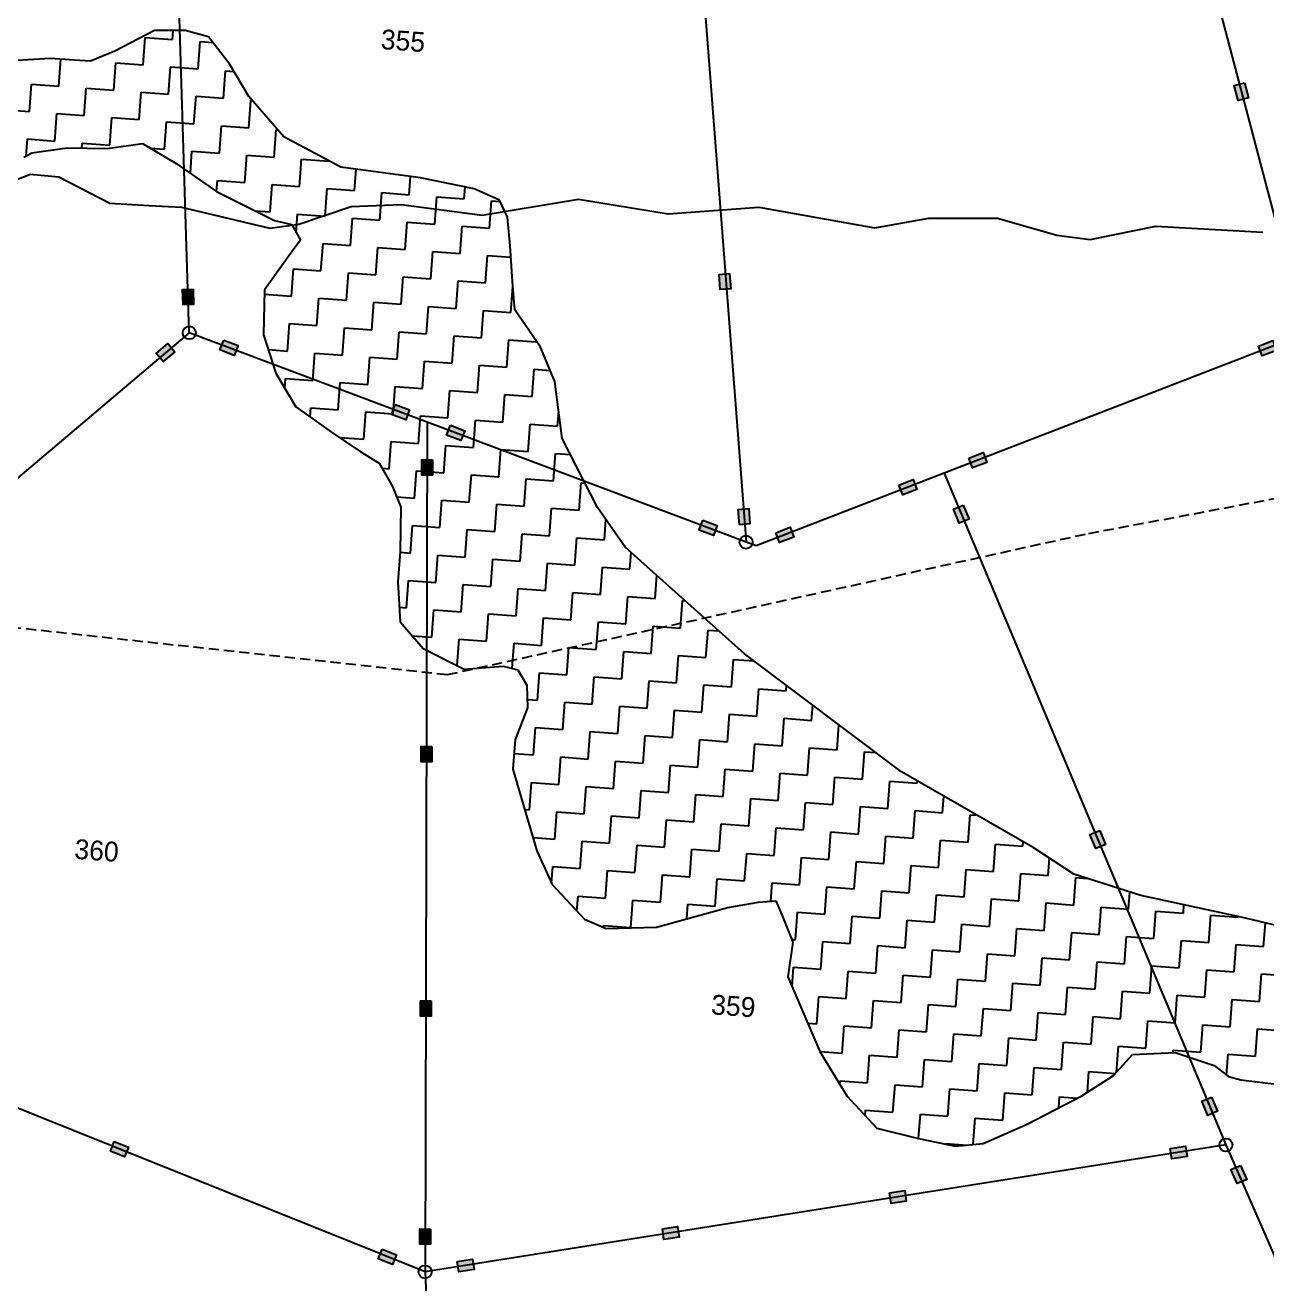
# Model space of a CAD drawing. Header units: metres. Extents: x 318079 to 324759, y 1863980 to 1868406.
# Drawn here: x 323424 to 324032, y 1867122 to 1867739 of the extents above; entities that cross this region are included whole.
import ezdxf

# ---------------------------------------------------------------- set-up
doc = ezdxf.new("R2010")
doc.units = ezdxf.units.M
doc.linetypes.add('DASHED', pattern=[0.75, 0.5, -0.25])
for name, color, linetype in [('LINE_FOOTPATH', 1, 'DASHED'), ('LINE_WATER', 4, 'Continuous'), ('POLY_HATCH', 12, 'Continuous'), ('POLY_PARCEL', 6, 'Continuous'), ('TEXT_PARCEL', 7, 'Continuous')]:
    doc.layers.add(name, color=color, linetype=linetype)
doc.styles.add('TEXT_MAP', font='')
doc.styles.get('TEXT_MAP').set_extended_font_data('Kruti Dev 050')

msp = doc.modelspace()

# ---------------------------------------------------------------- hatches: boundary and pattern name
for points in [[(324018.17, 1867701.7), (324023.19, 1867703), (324021.31, 1867710.26), (324016.29, 1867708.95)], [(323764.49, 1867608.98), (323769.66, 1867609.4), (323769.05, 1867616.87), (323763.88, 1867616.45)], [(323501.32, 1867601.59), (323506.5, 1867601.75), (323506.27, 1867609.25), (323501.09, 1867609.09)], [(323526.39, 1867576.74), (323528.22, 1867581.6), (323521.2, 1867584.24), (323519.38, 1867579.38)], [(324036.96, 1867579.15), (324035.08, 1867583.99), (324028.09, 1867581.29), (324029.96, 1867576.45)], [(323488.16, 1867577.69), (323491.48, 1867573.71), (323497.24, 1867578.51), (323493.92, 1867582.49)], [(323610.43, 1867545.13), (323612.26, 1867549.98), (323605.24, 1867552.62), (323603.41, 1867547.77)], [(323637.45, 1867534.97), (323639.27, 1867539.82), (323632.26, 1867542.46), (323630.43, 1867537.61)], [(323895.08, 1867524.27), (323893.21, 1867529.11), (323886.22, 1867526.41), (323888.09, 1867521.57)], [(323618.3, 1867518.1), (323623.49, 1867518.08), (323623.51, 1867525.58), (323618.32, 1867525.59)], [(323860.82, 1867511.02), (323858.95, 1867515.86), (323851.95, 1867513.15), (323853.82, 1867508.31)], [(323881.56, 1867494.43), (323886.34, 1867496.44), (323883.44, 1867503.35), (323878.66, 1867501.34)], [(323778.38, 1867501.65), (323773.21, 1867501.23), (323773.82, 1867493.76), (323778.99, 1867494.17)], [(323761.17, 1867488.43), (323762.99, 1867493.28), (323755.97, 1867495.92), (323754.15, 1867491.07)], [(323800.55, 1867487.71), (323798.68, 1867492.54), (323791.69, 1867489.84), (323793.56, 1867485)], [(323617.92, 1867377.61), (323623.11, 1867377.6), (323623.13, 1867385.09), (323617.94, 1867385.11)], [(323948.44, 1867334.99), (323953.23, 1867337), (323950.33, 1867343.92), (323945.54, 1867341.91)], [(323617.59, 1867252.96), (323622.78, 1867252.94), (323622.8, 1867260.44), (323617.61, 1867260.46)], [(324003.28, 1867204.27), (324008.07, 1867206.27), (324005.17, 1867213.19), (324000.38, 1867211.18)], [(323472.64, 1867183.88), (323474.58, 1867188.69), (323467.62, 1867191.49), (323465.68, 1867186.67)], [(323993.15, 1867184.1), (323992.33, 1867189.23), (323984.93, 1867188.05), (323985.74, 1867182.93)], [(324017.6, 1867170.84), (324022.35, 1867172.91), (324019.36, 1867179.78), (324014.6, 1867177.71)], [(323855.61, 1867162.3), (323854.8, 1867167.42), (323847.4, 1867166.25), (323848.21, 1867161.12)], [(323617.29, 1867141.1), (323622.48, 1867141.08), (323622.5, 1867148.58), (323617.31, 1867148.59)], [(323744.3, 1867144.65), (323743.49, 1867149.77), (323736.09, 1867148.6), (323736.9, 1867143.48)], [(323603.91, 1867131.15), (323605.84, 1867135.97), (323598.88, 1867138.76), (323596.95, 1867133.95)], [(323643.88, 1867128.73), (323643.06, 1867133.85), (323635.66, 1867132.68), (323636.47, 1867127.56)]]:
    msp.add_hatch(color=256).paths.add_polyline_path(points)

# ---------------------------------------------------------------- linework, layer by layer
for points in [[(324021.31, 1867710.26), (324023.19, 1867703), (324018.17, 1867701.7), (324016.29, 1867708.95)], [(323769.05, 1867616.87), (323769.66, 1867609.4), (323764.49, 1867608.98), (323763.88, 1867616.45)], [(323506.27, 1867609.25), (323506.5, 1867601.75), (323501.32, 1867601.59), (323501.09, 1867609.09)], [(323521.2, 1867584.24), (323528.22, 1867581.6), (323526.39, 1867576.74), (323519.38, 1867579.38)], [(324028.09, 1867581.29), (324035.08, 1867583.99), (324036.96, 1867579.15), (324029.96, 1867576.45)], [(323497.24, 1867578.51), (323491.48, 1867573.71), (323488.16, 1867577.69), (323493.92, 1867582.49)], [(323605.24, 1867552.62), (323612.26, 1867549.98), (323610.43, 1867545.13), (323603.41, 1867547.77)], [(323632.26, 1867542.46), (323639.27, 1867539.82), (323637.45, 1867534.97), (323630.43, 1867537.61)], [(323886.22, 1867526.41), (323893.21, 1867529.11), (323895.08, 1867524.27), (323888.09, 1867521.57)], [(323623.51, 1867525.58), (323623.49, 1867518.08), (323618.3, 1867518.1), (323618.32, 1867525.59)], [(323851.95, 1867513.15), (323858.95, 1867515.86), (323860.82, 1867511.02), (323853.82, 1867508.31)], [(323883.44, 1867503.35), (323886.34, 1867496.44), (323881.56, 1867494.43), (323878.66, 1867501.34)], [(323773.82, 1867493.76), (323773.21, 1867501.23), (323778.38, 1867501.65), (323778.99, 1867494.17)], [(323755.97, 1867495.92), (323762.99, 1867493.28), (323761.17, 1867488.43), (323754.15, 1867491.07)], [(323791.69, 1867489.84), (323798.68, 1867492.54), (323800.55, 1867487.71), (323793.56, 1867485)], [(323623.13, 1867385.09), (323623.11, 1867377.6), (323617.92, 1867377.61), (323617.94, 1867385.11)], [(323950.33, 1867343.92), (323953.23, 1867337), (323948.44, 1867334.99), (323945.54, 1867341.91)], [(323622.8, 1867260.44), (323622.78, 1867252.94), (323617.59, 1867252.96), (323617.61, 1867260.46)], [(324005.17, 1867213.19), (324008.07, 1867206.27), (324003.28, 1867204.27), (324000.38, 1867211.18)], [(323467.62, 1867191.49), (323474.58, 1867188.69), (323472.64, 1867183.88), (323465.68, 1867186.67)], [(323984.93, 1867188.05), (323992.33, 1867189.23), (323993.15, 1867184.1), (323985.74, 1867182.93)], [(324019.36, 1867179.78), (324022.35, 1867172.91), (324017.6, 1867170.84), (324014.6, 1867177.71)], [(323847.4, 1867166.25), (323854.8, 1867167.42), (323855.61, 1867162.3), (323848.21, 1867161.12)], [(323622.5, 1867148.58), (323622.48, 1867141.08), (323617.29, 1867141.1), (323617.31, 1867148.59)], [(323736.09, 1867148.6), (323743.49, 1867149.77), (323744.3, 1867144.65), (323736.9, 1867143.48)], [(323598.88, 1867138.76), (323605.84, 1867135.97), (323603.91, 1867131.15), (323596.95, 1867133.95)], [(323635.66, 1867132.68), (323643.06, 1867133.85), (323643.88, 1867128.73), (323636.47, 1867127.56)]]:
    msp.add_lwpolyline(points, close=True)
for centre in [(323504.34, 1867587.81), (323777.11, 1867485.2), (324012.19, 1867189.75), (323619.85, 1867127.55)]:
    msp.add_circle(centre, 3.21)
at = {"layer": 'LINE_FOOTPATH', "ltscale": 10}
for p, q in [((324369.88, 1867569.17), (323943.19, 1867488.98)), ((323943.19, 1867488.98), (323630.67, 1867420.15)), ((323630.67, 1867420.15), (323256.02, 1867461.03))]:
    msp.add_line(p, q, dxfattribs=at)
at = {"layer": 'LINE_WATER'}
for p, q in [((323410.06, 1867659.06), (323426.38, 1867665.49)), ((323426.38, 1867665.49), (323440.42, 1867664.17)), ((323440.42, 1867664.17), (323465.5, 1867651.31)), ((323465.5, 1867651.31), (323484.65, 1867650.18)), ((323583.62, 1867649.66), (323608.22, 1867650.7)), ((323608.22, 1867650.7), (323647.8, 1867645.49)), ((323647.8, 1867645.49), (323694.97, 1867653.34)), ((323694.97, 1867653.34), (323738.93, 1867646.11)), ((323484.65, 1867650.18), (323500.47, 1867649.33)), ((323500.47, 1867649.33), (323543.8, 1867639.04)), ((323558.09, 1867641.09), (323583.62, 1867649.66)), ((323738.93, 1867646.11), (323783.3, 1867649.33)), ((323783.3, 1867649.33), (323840.26, 1867639.2)), ((323543.8, 1867639.04), (323558.09, 1867641.09)), ((323840.26, 1867639.2), (323866.64, 1867644.03)), ((323866.64, 1867644.03), (323900.32, 1867643.99)), ((323900.32, 1867643.99), (323929.39, 1867635.73)), ((323945.72, 1867633.54), (323977.8, 1867640.07)), ((323977.8, 1867640.07), (324030.19, 1867637.05)), ((323929.39, 1867635.73), (323945.72, 1867633.54))]:
    msp.add_line(p, q, dxfattribs=at)
at = {"layer": 'POLY_HATCH'}
for p, q in [((323487.24, 1867735.93), (323467.93, 1867725.77)), ((323502.32, 1867735.98), (323487.24, 1867735.93)), ((323513.69, 1867732.82), (323502.32, 1867735.98)), ((323524.29, 1867719.3), (323513.69, 1867732.82)), ((323467.93, 1867725.77), (323455.97, 1867720.87)), ((323436.36, 1867722.31), (323420.04, 1867721.2)), ((323447.9, 1867721.46), (323436.36, 1867722.31)), ((323455.97, 1867720.87), (323447.9, 1867721.46)), ((323533.57, 1867703.57), (323524.29, 1867719.3)), ((323550.67, 1867683.78), (323533.57, 1867703.57)), ((323578.58, 1867668.99), (323550.67, 1867683.78)), ((323617.63, 1867663.79), (323578.58, 1867668.99)), ((323643.91, 1867658.38), (323617.63, 1867663.79)), ((323656.26, 1867652.84), (323643.91, 1867658.38)), ((323660.28, 1867644.44), (323656.26, 1867652.84)), ((323661.57, 1867630.45), (323660.28, 1867644.44)), ((323662.61, 1867613.01), (323661.57, 1867630.45)), ((323663.89, 1867599.02), (323662.61, 1867613.01)), ((323676.46, 1867580.72), (323663.89, 1867599.02)), ((323683.35, 1867564), (323676.46, 1867580.72)), ((323687.08, 1867535.94), (323683.35, 1867564)), ((323704.32, 1867502.25), (323687.08, 1867535.94)), ((323717.95, 1867482.72), (323704.32, 1867502.25)), ((323776.31, 1867430.48), (323717.95, 1867482.72)), ((323853.25, 1867372.71), (323776.31, 1867430.48)), ((323917.78, 1867335.53), (323853.25, 1867372.71)), ((323937.7, 1867322.48), (323917.78, 1867335.53)), ((323970.56, 1867311.95), (323937.7, 1867322.48)), ((324019.66, 1867301.39), (323970.56, 1867311.95)), ((324048.16, 1867294.65), (324019.66, 1867301.39))]:
    msp.add_line(p, q, dxfattribs=at)
at = {"layer": 'POLY_HATCH', "linetype": 'Continuous', "ltscale": 10}
for p, q in [((323481.78, 1867719.12), (323482.77, 1867732.55)), ((323482.77, 1867732.55), (323496.2, 1867731.56)), ((323496.2, 1867731.56), (323496.52, 1867735.96)), ((323508.64, 1867717.14), (323509.63, 1867730.57)), ((323509.63, 1867730.57), (323515.81, 1867730.12)), ((323440.49, 1867708.66), (323441.47, 1867721.94)), ((323467.36, 1867706.68), (323468.35, 1867720.11)), ((323468.35, 1867720.11), (323481.78, 1867719.12)), ((323494.22, 1867704.7), (323495.21, 1867718.13)), ((323495.21, 1867718.13), (323508.64, 1867717.14)), ((323521.08, 1867702.72), (323522.07, 1867716.15)), ((323522.07, 1867716.15), (323526.34, 1867715.84)), ((323426.07, 1867696.22), (323427.06, 1867709.65)), ((323427.06, 1867709.65), (323440.49, 1867708.66)), ((323452.93, 1867694.24), (323453.92, 1867707.67)), ((323453.92, 1867707.67), (323467.36, 1867706.68)), ((323479.8, 1867692.26), (323480.79, 1867705.69)), ((323480.79, 1867705.69), (323494.22, 1867704.7)), ((323506.66, 1867690.28), (323507.65, 1867703.71)), ((323507.65, 1867703.71), (323521.08, 1867702.72)), ((323533.53, 1867688.3), (323534.52, 1867701.73)), ((323534.52, 1867701.73), (323535.21, 1867701.68)), ((323412.64, 1867697.21), (323426.07, 1867696.22)), ((323438.51, 1867681.8), (323439.5, 1867695.23)), ((323439.5, 1867695.23), (323452.93, 1867694.24)), ((323465.37, 1867679.82), (323466.36, 1867693.25)), ((323466.36, 1867693.25), (323479.8, 1867692.26)), ((323492.24, 1867677.84), (323493.23, 1867691.27)), ((323493.23, 1867691.27), (323506.66, 1867690.28)), ((323519.1, 1867675.85), (323520.09, 1867689.29)), ((323520.09, 1867689.29), (323533.53, 1867688.3)), ((323424.46, 1867674.46), (323425.08, 1867682.79)), ((323425.08, 1867682.79), (323438.51, 1867681.8)), ((323545.97, 1867673.87), (323546.96, 1867687.31)), ((323546.96, 1867687.31), (323547.67, 1867687.25)), ((323451.76, 1867678.31), (323451.94, 1867680.81)), ((323451.94, 1867680.81), (323465.37, 1867679.82)), ((323485.18, 1867678.36), (323492.24, 1867677.84)), ((323504.87, 1867665.98), (323505.67, 1867676.85)), ((323505.67, 1867676.85), (323519.1, 1867675.85)), ((323531.54, 1867661.43), (323532.53, 1867674.86)), ((323532.53, 1867674.86), (323545.97, 1867673.87)), ((323558.41, 1867659.45), (323559.4, 1867672.88)), ((323559.4, 1867672.88), (323572.83, 1867671.89)), ((323572.83, 1867671.89), (323572.84, 1867672.03)), ((323585.27, 1867657.47), (323586.05, 1867667.99)), ((323612.14, 1867655.49), (323612.8, 1867664.44)), ((323517.72, 1867657.1), (323518.11, 1867662.42)), ((323518.11, 1867662.42), (323531.54, 1867661.43)), ((323543.99, 1867647.01), (323544.98, 1867660.44)), ((323544.98, 1867660.44), (323558.41, 1867659.45)), ((323570.85, 1867645.03), (323571.84, 1867658.46)), ((323571.84, 1867658.46), (323585.27, 1867657.47)), ((323639, 1867653.51), (323639.43, 1867659.3)), ((323597.71, 1867643.05), (323598.7, 1867656.48)), ((323598.7, 1867656.48), (323612.14, 1867655.49)), ((323624.58, 1867641.07), (323625.57, 1867654.5)), ((323625.57, 1867654.5), (323639, 1867653.51)), ((323651.44, 1867639.09), (323652.43, 1867652.52)), ((323652.43, 1867652.52), (323656.56, 1867652.21)), ((323536.61, 1867647.55), (323543.99, 1867647.01)), ((323556.75, 1867637.01), (323557.42, 1867646.02)), ((323557.42, 1867646.02), (323570.85, 1867645.03)), ((323583.29, 1867630.61), (323584.28, 1867644.04)), ((323584.28, 1867644.04), (323597.71, 1867643.05)), ((323610.16, 1867628.63), (323611.15, 1867642.06)), ((323611.15, 1867642.06), (323624.58, 1867641.07)), ((323637.02, 1867626.64), (323638.01, 1867640.08)), ((323638.01, 1867640.08), (323651.44, 1867639.09)), ((323568.87, 1867618.16), (323569.86, 1867631.6)), ((323569.86, 1867631.6), (323583.29, 1867630.61)), ((323595.73, 1867616.18), (323596.72, 1867629.62)), ((323596.72, 1867629.62), (323610.16, 1867628.63)), ((323622.6, 1867614.2), (323623.59, 1867627.63)), ((323623.59, 1867627.63), (323637.02, 1867626.64)), ((323649.46, 1867612.22), (323650.45, 1867625.65)), ((323650.45, 1867625.65), (323661.91, 1867624.81)), ((323554.45, 1867605.72), (323555.44, 1867619.16)), ((323555.44, 1867619.16), (323568.87, 1867618.16)), ((323581.31, 1867603.74), (323582.3, 1867617.17)), ((323582.3, 1867617.17), (323595.73, 1867616.18)), ((323608.17, 1867601.76), (323609.16, 1867615.19)), ((323609.16, 1867615.19), (323622.6, 1867614.2)), ((323635.04, 1867599.78), (323636.03, 1867613.21)), ((323636.03, 1867613.21), (323649.46, 1867612.22)), ((323661.9, 1867597.8), (323662.84, 1867610.48)), ((323541.11, 1867606.71), (323554.45, 1867605.72)), ((323566.89, 1867591.3), (323567.88, 1867604.73)), ((323567.88, 1867604.73), (323581.31, 1867603.74)), ((323593.75, 1867589.32), (323594.74, 1867602.75)), ((323594.74, 1867602.75), (323608.17, 1867601.76)), ((323620.62, 1867587.34), (323621.61, 1867600.77)), ((323621.61, 1867600.77), (323635.04, 1867599.78)), ((323647.48, 1867585.36), (323648.47, 1867598.79)), ((323648.47, 1867598.79), (323661.9, 1867597.8)), ((323552.47, 1867578.86), (323553.46, 1867592.29)), ((323553.46, 1867592.29), (323566.89, 1867591.3)), ((323579.33, 1867576.88), (323580.32, 1867590.31)), ((323580.32, 1867590.31), (323593.75, 1867589.32)), ((323606.19, 1867574.9), (323607.18, 1867588.33)), ((323607.18, 1867588.33), (323620.62, 1867587.34)), ((323633.06, 1867572.92), (323634.05, 1867586.35)), ((323634.05, 1867586.35), (323647.48, 1867585.36)), ((323659.92, 1867570.94), (323660.91, 1867584.37)), ((323660.91, 1867584.37), (323674.34, 1867583.38)), ((323674.34, 1867583.38), (323674.37, 1867583.77)), ((323543.08, 1867579.55), (323552.47, 1867578.86)), ((323564.91, 1867564.44), (323565.9, 1867577.87)), ((323565.9, 1867577.87), (323579.33, 1867576.88)), ((323591.77, 1867562.46), (323592.76, 1867575.89)), ((323592.76, 1867575.89), (323606.19, 1867574.9)), ((323618.64, 1867560.47), (323619.63, 1867573.91)), ((323619.63, 1867573.91), (323633.06, 1867572.92)), ((323645.5, 1867558.49), (323646.49, 1867571.93)), ((323646.49, 1867571.93), (323659.92, 1867570.94)), ((323551.12, 1867560.62), (323551.47, 1867565.43)), ((323551.47, 1867565.43), (323564.91, 1867564.44)), ((323672.36, 1867556.51), (323673.35, 1867569.94)), ((323673.35, 1867569.94), (323681.14, 1867569.37)), ((323577.35, 1867550.01), (323578.34, 1867563.45)), ((323578.34, 1867563.45), (323591.77, 1867562.46)), ((323604.21, 1867548.03), (323605.2, 1867561.47)), ((323605.2, 1867561.47), (323618.64, 1867560.47)), ((323631.08, 1867546.05), (323632.07, 1867559.48)), ((323632.07, 1867559.48), (323645.5, 1867558.49)), ((323657.94, 1867544.07), (323658.93, 1867557.5)), ((323658.93, 1867557.5), (323672.36, 1867556.51)), ((323563.58, 1867546.49), (323563.92, 1867551)), ((323563.92, 1867551), (323577.35, 1867550.01)), ((323589.79, 1867535.59), (323590.78, 1867549.02)), ((323590.78, 1867549.02), (323604.21, 1867548.03)), ((323616.65, 1867533.61), (323617.64, 1867547.04)), ((323617.64, 1867547.04), (323631.08, 1867546.05)), ((323684.8, 1867542.09), (323685.33, 1867549.15)), ((323643.52, 1867531.63), (323644.51, 1867545.06)), ((323644.51, 1867545.06), (323657.94, 1867544.07)), ((323670.38, 1867529.65), (323671.37, 1867543.08)), ((323671.37, 1867543.08), (323684.8, 1867542.09)), ((323577.93, 1867536.47), (323589.79, 1867535.59)), ((323602.23, 1867521.17), (323603.22, 1867534.6)), ((323603.22, 1867534.6), (323616.65, 1867533.61)), ((323629.1, 1867519.19), (323630.09, 1867532.62)), ((323630.09, 1867532.62), (323643.52, 1867531.63)), ((323655.96, 1867517.21), (323656.95, 1867530.64)), ((323656.95, 1867530.64), (323670.38, 1867529.65)), ((323682.82, 1867515.23), (323683.81, 1867528.66)), ((323683.81, 1867528.66), (323691.08, 1867528.12)), ((323598.84, 1867521.42), (323602.23, 1867521.17)), ((323614.67, 1867506.75), (323615.66, 1867520.18)), ((323615.66, 1867520.18), (323629.1, 1867519.19)), ((323641.54, 1867504.77), (323642.53, 1867518.2)), ((323642.53, 1867518.2), (323655.96, 1867517.21)), ((323668.4, 1867502.78), (323669.39, 1867516.22)), ((323669.39, 1867516.22), (323682.82, 1867515.23)), ((323695.27, 1867500.8), (323696.26, 1867514.24)), ((323696.26, 1867514.24), (323698.26, 1867514.09)), ((323606, 1867507.39), (323614.67, 1867506.75)), ((323627.11, 1867492.32), (323628.11, 1867505.76)), ((323628.11, 1867505.76), (323641.54, 1867504.77)), ((323653.98, 1867490.34), (323654.97, 1867503.78)), ((323654.97, 1867503.78), (323668.4, 1867502.78)), ((323680.84, 1867488.36), (323681.83, 1867501.79)), ((323681.83, 1867501.79), (323695.27, 1867500.8)), ((323612.69, 1867479.88), (323613.68, 1867493.31)), ((323613.68, 1867493.31), (323627.11, 1867492.32)), ((323639.56, 1867477.9), (323640.55, 1867491.33)), ((323640.55, 1867491.33), (323653.98, 1867490.34)), ((323707.71, 1867486.38), (323708.44, 1867496.34)), ((323666.42, 1867475.92), (323667.41, 1867489.35)), ((323667.41, 1867489.35), (323680.84, 1867488.36)), ((323693.28, 1867473.94), (323694.27, 1867487.37)), ((323694.27, 1867487.37), (323707.71, 1867486.38)), ((323607.65, 1867480.25), (323612.69, 1867479.88)), ((323625.13, 1867465.46), (323626.12, 1867478.89)), ((323626.12, 1867478.89), (323639.56, 1867477.9)), ((323720.15, 1867471.96), (323720.76, 1867480.21)), ((323652, 1867463.48), (323652.99, 1867476.91)), ((323652.99, 1867476.91), (323666.42, 1867475.92)), ((323678.86, 1867461.5), (323679.85, 1867474.93)), ((323679.85, 1867474.93), (323693.28, 1867473.94)), ((323705.73, 1867459.52), (323706.72, 1867472.95)), ((323706.72, 1867472.95), (323720.15, 1867471.96)), ((323610.71, 1867453.02), (323611.7, 1867466.45)), ((323611.7, 1867466.45), (323625.13, 1867465.46)), ((323732.59, 1867457.54), (323733.43, 1867468.87)), ((323637.58, 1867451.04), (323638.57, 1867464.47)), ((323638.57, 1867464.47), (323652, 1867463.48)), ((323664.44, 1867449.06), (323665.43, 1867462.49)), ((323665.43, 1867462.49), (323678.86, 1867461.5)), ((323691.3, 1867447.08), (323692.29, 1867460.51)), ((323692.29, 1867460.51), (323705.73, 1867459.52)), ((323607.23, 1867453.28), (323610.71, 1867453.02)), ((323718.17, 1867445.09), (323719.16, 1867458.53)), ((323719.16, 1867458.53), (323732.59, 1867457.54)), ((323745.03, 1867443.11), (323746.02, 1867456.55)), ((323746.02, 1867456.55), (323747.3, 1867456.45)), ((323623.15, 1867438.6), (323624.14, 1867452.03)), ((323624.14, 1867452.03), (323637.58, 1867451.04)), ((323650.02, 1867436.61), (323651.01, 1867450.05)), ((323651.01, 1867450.05), (323664.44, 1867449.06)), ((323676.88, 1867434.63), (323677.87, 1867448.07)), ((323677.87, 1867448.07), (323691.3, 1867447.08)), ((323703.74, 1867432.65), (323704.74, 1867446.09)), ((323704.74, 1867446.09), (323718.17, 1867445.09)), ((323730.61, 1867430.67), (323731.6, 1867444.1)), ((323731.6, 1867444.1), (323745.03, 1867443.11)), ((323757.47, 1867428.69), (323758.46, 1867442.12)), ((323758.46, 1867442.12), (323763.74, 1867441.73)), ((323613.5, 1867439.31), (323623.15, 1867438.6)), ((323635.63, 1867424.71), (323636.58, 1867437.61)), ((323636.58, 1867437.61), (323650.02, 1867436.61)), ((323662.54, 1867423.36), (323663.45, 1867435.62)), ((323663.45, 1867435.62), (323676.88, 1867434.63)), ((323689.32, 1867420.21), (323690.31, 1867433.64)), ((323690.31, 1867433.64), (323703.74, 1867432.65)), ((323716.19, 1867418.23), (323717.18, 1867431.66)), ((323717.18, 1867431.66), (323730.61, 1867430.67)), ((323743.05, 1867416.25), (323744.04, 1867429.68)), ((323744.04, 1867429.68), (323757.47, 1867428.69)), ((323769.91, 1867414.27), (323770.91, 1867427.7)), ((323770.91, 1867427.7), (323781.01, 1867426.96)), ((323674.9, 1867407.77), (323675.89, 1867421.2)), ((323675.89, 1867421.2), (323689.32, 1867420.21)), ((323701.76, 1867405.79), (323702.75, 1867419.22)), ((323702.75, 1867419.22), (323716.19, 1867418.23)), ((323728.63, 1867403.81), (323729.62, 1867417.24)), ((323729.62, 1867417.24), (323743.05, 1867416.25)), ((323755.49, 1867401.83), (323756.48, 1867415.26)), ((323756.48, 1867415.26), (323769.91, 1867414.27)), ((323782.36, 1867399.85), (323783.35, 1867413.28)), ((323783.35, 1867413.28), (323796.78, 1867412.29)), ((323796.78, 1867412.29), (323796.98, 1867414.96)), ((323669.89, 1867408.14), (323674.9, 1867407.77)), ((323687.34, 1867393.35), (323688.33, 1867406.78)), ((323688.33, 1867406.78), (323701.76, 1867405.79)), ((323714.21, 1867391.37), (323715.2, 1867404.8)), ((323715.2, 1867404.8), (323728.63, 1867403.81)), ((323809.22, 1867397.87), (323809.77, 1867405.35)), ((323741.07, 1867389.39), (323742.06, 1867402.82)), ((323742.06, 1867402.82), (323755.49, 1867401.83)), ((323767.93, 1867387.4), (323768.92, 1867400.84)), ((323768.92, 1867400.84), (323782.36, 1867399.85)), ((323794.8, 1867385.42), (323795.79, 1867398.86)), ((323795.79, 1867398.86), (323809.22, 1867397.87)), ((323672.92, 1867380.91), (323673.91, 1867394.34)), ((323673.91, 1867394.34), (323687.34, 1867393.35)), ((323699.78, 1867378.92), (323700.77, 1867392.36)), ((323700.77, 1867392.36), (323714.21, 1867391.37)), ((323821.66, 1867383.44), (323822.57, 1867395.75)), ((323726.65, 1867376.94), (323727.64, 1867390.38)), ((323727.64, 1867390.38), (323741.07, 1867389.39)), ((323753.51, 1867374.96), (323754.5, 1867388.4)), ((323754.5, 1867388.4), (323767.93, 1867387.4)), ((323780.38, 1867372.98), (323781.37, 1867386.41)), ((323781.37, 1867386.41), (323794.8, 1867385.42)), ((323663.49, 1867381.6), (323672.92, 1867380.91)), ((323685.36, 1867366.48), (323686.35, 1867379.92)), ((323686.35, 1867379.92), (323699.78, 1867378.92)), ((323807.24, 1867371), (323808.23, 1867384.43)), ((323808.23, 1867384.43), (323821.66, 1867383.44)), ((323834.1, 1867369.02), (323835.09, 1867382.45)), ((323835.09, 1867382.45), (323840.83, 1867382.03)), ((323712.22, 1867364.5), (323713.22, 1867377.93)), ((323713.22, 1867377.93), (323726.65, 1867376.94)), ((323739.09, 1867362.52), (323740.08, 1867375.95)), ((323740.08, 1867375.95), (323753.51, 1867374.96)), ((323765.95, 1867360.54), (323766.94, 1867373.97)), ((323766.94, 1867373.97), (323780.38, 1867372.98)), ((323670.94, 1867354.04), (323671.93, 1867367.47)), ((323671.93, 1867367.47), (323685.36, 1867366.48)), ((323792.82, 1867358.56), (323793.81, 1867371.99)), ((323793.81, 1867371.99), (323807.24, 1867371)), ((323819.68, 1867356.58), (323820.67, 1867370.01)), ((323820.67, 1867370.01), (323834.1, 1867369.02)), ((323846.54, 1867354.6), (323847.54, 1867368.03)), ((323847.54, 1867368.03), (323860.97, 1867367.04)), ((323860.97, 1867367.04), (323861.05, 1867368.21)), ((323697.8, 1867352.06), (323698.79, 1867365.49)), ((323698.79, 1867365.49), (323712.22, 1867364.5)), ((323724.67, 1867350.08), (323725.66, 1867363.51)), ((323725.66, 1867363.51), (323739.09, 1867362.52)), ((323751.53, 1867348.1), (323752.52, 1867361.53)), ((323752.52, 1867361.53), (323765.95, 1867360.54)), ((323873.41, 1867352.62), (323874.01, 1867360.75)), ((323778.39, 1867346.12), (323779.38, 1867359.55)), ((323779.38, 1867359.55), (323792.82, 1867358.56)), ((323805.26, 1867344.14), (323806.25, 1867357.57)), ((323806.25, 1867357.57), (323819.68, 1867356.58)), ((323832.12, 1867342.16), (323833.11, 1867355.59)), ((323833.11, 1867355.59), (323846.54, 1867354.6)), ((323668.72, 1867354.21), (323670.94, 1867354.04)), ((323683.38, 1867339.62), (323684.37, 1867353.05)), ((323684.37, 1867353.05), (323697.8, 1867352.06)), ((323710.24, 1867337.64), (323711.23, 1867351.07)), ((323711.23, 1867351.07), (323724.67, 1867350.08)), ((323737.11, 1867335.66), (323738.1, 1867349.09)), ((323738.1, 1867349.09), (323751.53, 1867348.1)), ((323858.99, 1867340.18), (323859.98, 1867353.61)), ((323859.98, 1867353.61), (323873.41, 1867352.62)), ((323885.85, 1867338.19), (323886.84, 1867351.63)), ((323886.84, 1867351.63), (323890.28, 1867351.37)), ((323763.97, 1867333.68), (323764.96, 1867347.11)), ((323764.96, 1867347.11), (323778.39, 1867346.12)), ((323790.84, 1867331.7), (323791.83, 1867345.13)), ((323791.83, 1867345.13), (323805.26, 1867344.14)), ((323817.7, 1867329.71), (323818.69, 1867343.15)), ((323818.69, 1867343.15), (323832.12, 1867342.16)), ((323672.77, 1867340.4), (323683.38, 1867339.62)), ((323695.82, 1867325.2), (323696.81, 1867338.63)), ((323696.81, 1867338.63), (323710.24, 1867337.64)), ((323722.69, 1867323.22), (323723.68, 1867336.65)), ((323723.68, 1867336.65), (323737.11, 1867335.66)), ((323844.56, 1867327.73), (323845.55, 1867341.17)), ((323845.55, 1867341.17), (323858.99, 1867340.18)), ((323871.43, 1867325.75), (323872.42, 1867339.18)), ((323872.42, 1867339.18), (323885.85, 1867338.19)), ((323898.29, 1867323.77), (323899.28, 1867337.2)), ((323899.28, 1867337.2), (323912.71, 1867336.21)), ((323912.71, 1867336.21), (323912.87, 1867338.36)), ((323749.55, 1867321.23), (323750.54, 1867334.67)), ((323750.54, 1867334.67), (323763.97, 1867333.68)), ((323776.41, 1867319.25), (323777.4, 1867332.69)), ((323777.4, 1867332.69), (323790.84, 1867331.7)), ((323803.28, 1867317.27), (323804.27, 1867330.7)), ((323804.27, 1867330.7), (323817.7, 1867329.71)), ((323925.16, 1867321.79), (323925.78, 1867330.29)), ((323681.79, 1867318.04), (323682.39, 1867326.19)), ((323682.39, 1867326.19), (323695.82, 1867325.2)), ((323708.26, 1867310.77), (323709.25, 1867324.21)), ((323709.25, 1867324.21), (323722.69, 1867323.22)), ((323830.14, 1867315.29), (323831.13, 1867328.72)), ((323831.13, 1867328.72), (323844.56, 1867327.73)), ((323857.01, 1867313.31), (323858, 1867326.74)), ((323858, 1867326.74), (323871.43, 1867325.75)), ((323883.87, 1867311.33), (323884.86, 1867324.76)), ((323884.86, 1867324.76), (323898.29, 1867323.77)), ((323735.13, 1867308.79), (323736.12, 1867322.23)), ((323736.12, 1867322.23), (323749.55, 1867321.23)), ((323761.99, 1867306.81), (323762.98, 1867320.24)), ((323762.98, 1867320.24), (323776.41, 1867319.25)), ((323789.18, 1867309.2), (323789.85, 1867318.26)), ((323789.85, 1867318.26), (323803.28, 1867317.27)), ((323910.73, 1867309.35), (323911.72, 1867322.78)), ((323911.72, 1867322.78), (323925.16, 1867321.79)), ((323937.6, 1867307.37), (323938.59, 1867320.8)), ((323938.59, 1867320.8), (323944.25, 1867320.38)), ((323694.28, 1867304.32), (323694.83, 1867311.76)), ((323694.83, 1867311.76), (323708.26, 1867310.77)), ((323815.72, 1867302.85), (323816.71, 1867316.28)), ((323816.71, 1867316.28), (323830.14, 1867315.29)), ((323842.58, 1867300.87), (323843.57, 1867314.3)), ((323843.57, 1867314.3), (323857.01, 1867313.31)), ((323869.45, 1867298.89), (323870.44, 1867312.32)), ((323870.44, 1867312.32), (323883.87, 1867311.33)), ((323964.46, 1867305.39), (323965.08, 1867313.71)), ((323720.7, 1867296.35), (323721.69, 1867309.78)), ((323721.69, 1867309.78), (323735.13, 1867308.79)), ((323748.03, 1867300.65), (323748.56, 1867307.8)), ((323748.56, 1867307.8), (323761.99, 1867306.81)), ((323896.31, 1867296.91), (323897.3, 1867310.34)), ((323897.3, 1867310.34), (323910.73, 1867309.35)), ((323923.18, 1867294.93), (323924.17, 1867308.36)), ((323924.17, 1867308.36), (323937.6, 1867307.37)), ((323950.04, 1867292.95), (323951.03, 1867306.38)), ((323951.03, 1867306.38), (323964.46, 1867305.39)), ((323991.33, 1867303.41), (323991.62, 1867307.42)), ((323801.3, 1867290.41), (323802.29, 1867303.84)), ((323802.29, 1867303.84), (323815.72, 1867302.85)), ((323828.16, 1867288.43), (323829.15, 1867301.86)), ((323829.15, 1867301.86), (323842.58, 1867300.87)), ((323855.02, 1867286.45), (323856.02, 1867299.88)), ((323856.02, 1867299.88), (323869.45, 1867298.89)), ((323976.9, 1867290.96), (323977.89, 1867304.4)), ((323977.89, 1867304.4), (323991.33, 1867303.41)), ((324003.77, 1867288.98), (324004.76, 1867302.42)), ((324004.76, 1867302.42), (324018.19, 1867301.43)), ((324018.19, 1867301.43), (324018.21, 1867301.7)), ((323707.21, 1867296.53), (323707.27, 1867297.34)), ((323707.27, 1867297.34), (323720.7, 1867296.35)), ((323881.89, 1867284.47), (323882.88, 1867297.9)), ((323882.88, 1867297.9), (323896.31, 1867296.91)), ((323908.75, 1867282.49), (323909.74, 1867295.92)), ((323909.74, 1867295.92), (323923.18, 1867294.93)), ((323935.62, 1867280.5), (323936.61, 1867293.94)), ((323936.61, 1867293.94), (323950.04, 1867292.95)), ((324030.63, 1867287), (324031.49, 1867298.59)), ((323799.52, 1867290.54), (323801.3, 1867290.41)), ((323813.74, 1867275.99), (323814.73, 1867289.42)), ((323814.73, 1867289.42), (323828.16, 1867288.43)), ((323840.6, 1867274.01), (323841.59, 1867287.44)), ((323841.59, 1867287.44), (323855.02, 1867286.45)), ((323962.48, 1867278.52), (323963.47, 1867291.96)), ((323963.47, 1867291.96), (323976.9, 1867290.96)), ((323989.34, 1867276.54), (323990.34, 1867289.97)), ((323990.34, 1867289.97), (324003.77, 1867288.98)), ((324016.21, 1867274.56), (324017.2, 1867287.99)), ((324017.2, 1867287.99), (324030.63, 1867287)), ((323867.47, 1867272.02), (323868.46, 1867285.46)), ((323868.46, 1867285.46), (323881.89, 1867284.47)), ((323894.33, 1867270.04), (323895.32, 1867283.48)), ((323895.32, 1867283.48), (323908.75, 1867282.49)), ((323921.19, 1867268.06), (323922.18, 1867281.49)), ((323922.18, 1867281.49), (323935.62, 1867280.5)), ((323799.61, 1867267.55), (323800.31, 1867276.98)), ((323800.31, 1867276.98), (323813.74, 1867275.99)), ((323826.18, 1867261.56), (323827.17, 1867275)), ((323827.17, 1867275), (323840.6, 1867274.01)), ((323948.06, 1867266.08), (323949.05, 1867279.51)), ((323949.05, 1867279.51), (323962.48, 1867278.52)), ((323974.92, 1867264.1), (323975.91, 1867277.53)), ((323975.91, 1867277.53), (323989.34, 1867276.54)), ((324001.79, 1867262.12), (324002.78, 1867275.55)), ((324002.78, 1867275.55), (324016.21, 1867274.56)), ((323853.04, 1867259.58), (323854.03, 1867273.01)), ((323854.03, 1867273.01), (323867.47, 1867272.02)), ((323879.91, 1867257.6), (323880.9, 1867271.03)), ((323880.9, 1867271.03), (323894.33, 1867270.04)), ((323906.77, 1867255.62), (323907.76, 1867269.05)), ((323907.76, 1867269.05), (323921.19, 1867268.06)), ((324028.65, 1867260.14), (324029.64, 1867273.57)), ((324029.64, 1867273.57), (324043.07, 1867272.58)), ((323811.76, 1867249.12), (323812.75, 1867262.55)), ((323812.75, 1867262.55), (323826.18, 1867261.56)), ((323933.64, 1867253.64), (323934.63, 1867267.07)), ((323934.63, 1867267.07), (323948.06, 1867266.08)), ((323960.5, 1867251.66), (323961.49, 1867265.09)), ((323961.49, 1867265.09), (323974.92, 1867264.1)), ((323987.36, 1867249.68), (323988.35, 1867263.11)), ((323988.35, 1867263.11), (324001.79, 1867262.12)), ((323838.62, 1867247.14), (323839.61, 1867260.57)), ((323839.61, 1867260.57), (323853.04, 1867259.58)), ((323865.49, 1867245.16), (323866.48, 1867258.59)), ((323866.48, 1867258.59), (323879.91, 1867257.6)), ((323892.35, 1867243.18), (323893.34, 1867256.61)), ((323893.34, 1867256.61), (323906.77, 1867255.62)), ((324014.23, 1867247.7), (324015.22, 1867261.13)), ((324015.22, 1867261.13), (324028.65, 1867260.14)), ((323919.21, 1867241.2), (323920.2, 1867254.63)), ((323920.2, 1867254.63), (323933.64, 1867253.64)), ((323946.08, 1867239.22), (323947.07, 1867252.65)), ((323947.07, 1867252.65), (323960.5, 1867251.66)), ((323972.94, 1867237.24), (323973.93, 1867250.67)), ((323973.93, 1867250.67), (323987.36, 1867249.68)), ((323807.36, 1867249.45), (323811.76, 1867249.12)), ((323824.2, 1867234.7), (323825.19, 1867248.13)), ((323825.19, 1867248.13), (323838.62, 1867247.14)), ((323851.06, 1867232.72), (323852.05, 1867246.15)), ((323852.05, 1867246.15), (323865.49, 1867245.16)), ((323877.93, 1867230.74), (323878.92, 1867244.17)), ((323878.92, 1867244.17), (323892.35, 1867243.18)), ((323999.81, 1867235.26), (324000.8, 1867248.69)), ((324000.8, 1867248.69), (324014.23, 1867247.7)), ((324026.67, 1867233.27), (324027.66, 1867246.71)), ((324027.66, 1867246.71), (324041.09, 1867245.72)), ((323904.79, 1867228.76), (323905.78, 1867242.19)), ((323905.78, 1867242.19), (323919.21, 1867241.2)), ((323931.65, 1867226.78), (323932.65, 1867240.21)), ((323932.65, 1867240.21), (323946.08, 1867239.22)), ((323958.57, 1867225.46), (323959.51, 1867238.23)), ((323959.51, 1867238.23), (323972.94, 1867237.24)), ((323813.35, 1867235.5), (323824.2, 1867234.7)), ((323836.64, 1867220.28), (323837.63, 1867233.71)), ((323837.63, 1867233.71), (323851.06, 1867232.72)), ((323863.5, 1867218.3), (323864.49, 1867231.73)), ((323864.49, 1867231.73), (323877.93, 1867230.74)), ((323986.28, 1867234.96), (323986.37, 1867236.25)), ((323986.37, 1867236.25), (323999.81, 1867235.26)), ((324012.48, 1867224), (324013.24, 1867234.27)), ((324013.24, 1867234.27), (324026.67, 1867233.27)), ((323890.37, 1867216.32), (323891.36, 1867229.75)), ((323891.36, 1867229.75), (323904.79, 1867228.76)), ((323917.23, 1867214.33), (323918.22, 1867227.77)), ((323918.22, 1867227.77), (323931.65, 1867226.78)), ((323944.34, 1867215.65), (323945.09, 1867225.79)), ((323945.09, 1867225.79), (323958, 1867224.83)), ((323823.07, 1867219.36), (323823.21, 1867221.27)), ((323823.21, 1867221.27), (323836.64, 1867220.28)), ((323849.08, 1867205.85), (323850.07, 1867219.29)), ((323850.07, 1867219.29), (323863.5, 1867218.3)), ((323875.95, 1867203.87), (323876.94, 1867217.31)), ((323876.94, 1867217.31), (323890.37, 1867216.32)), ((323902.81, 1867201.89), (323903.8, 1867215.32)), ((323903.8, 1867215.32), (323917.23, 1867214.33)), ((323930.27, 1867208), (323930.66, 1867213.34)), ((323930.66, 1867213.34), (323939.31, 1867212.71)), ((323835.45, 1867204.16), (323835.65, 1867206.85)), ((323835.65, 1867206.85), (323849.08, 1867205.85)), ((323861.63, 1867192.88), (323862.51, 1867204.86)), ((323862.51, 1867204.86), (323875.95, 1867203.87)), ((323888.43, 1867190.03), (323889.38, 1867202.88)), ((323889.38, 1867202.88), (323902.81, 1867201.89)), ((323916.23, 1867200.69), (323916.24, 1867200.9)), ((323916.24, 1867200.9), (323916.58, 1867200.88)), ((323874.93, 1867190.11), (323874.96, 1867190.44)), ((323874.96, 1867190.44), (323885.19, 1867189.69))]:
    msp.add_line(p, q, dxfattribs=at)
at = {"layer": 'POLY_HATCH', "ltscale": 10}
for p, q in [((323423.37, 1867673.84), (323427.2, 1867676)), ((323427.2, 1867676), (323444.54, 1867678.39)), ((323444.54, 1867678.39), (323464.13, 1867678.17)), ((323464.13, 1867678.17), (323481.47, 1867680.56)), ((323481.47, 1867680.56), (323497.91, 1867670.79)), ((323497.91, 1867670.79), (323517.73, 1867657.09)), ((323517.73, 1867657.09), (323546.1, 1867642.76)), ((323546.1, 1867642.76), (323554.54, 1867640.92)), ((323554.54, 1867640.92), (323558.88, 1867633.26)), ((323558.88, 1867633.26), (323556.17, 1867629.79)), ((323556.17, 1867629.79), (323541.14, 1867608.87)), ((323541.14, 1867608.87), (323540.75, 1867586.88)), ((323540.75, 1867586.88), (323546.72, 1867568.09)), ((323546.72, 1867568.09), (323556.52, 1867551.46)), ((323556.52, 1867551.46), (323574, 1867539.16)), ((323574, 1867539.16), (323588, 1867529.56)), ((323588, 1867529.56), (323597.39, 1867523.98)), ((323597.39, 1867523.98), (323603.9, 1867512.49)), ((323603.9, 1867512.49), (323608.06, 1867502.39)), ((323608.06, 1867502.39), (323607.66, 1867480.4)), ((323607.66, 1867480.4), (323606.59, 1867465.8)), ((323606.59, 1867465.8), (323607.59, 1867446.15)), ((323607.59, 1867446.15), (323618.88, 1867433.08)), ((323618.88, 1867433.08), (323638.98, 1867423.03)), ((323638.98, 1867423.03), (323658.07, 1867424.45)), ((323658.07, 1867424.45), (323665.29, 1867422.69)), ((323665.29, 1867422.69), (323669.63, 1867415.03)), ((323669.63, 1867415.03), (323670.04, 1867403.99)), ((323670.04, 1867403.99), (323664, 1867388.53)), ((323664, 1867388.53), (323662.92, 1867373.93)), ((323662.92, 1867373.93), (323668.8, 1867353.92)), ((323668.8, 1867353.92), (323674.68, 1867333.91)), ((323674.68, 1867333.91), (323682.05, 1867317.46)), ((323682.05, 1867317.46), (323697.95, 1867300.39)), ((323733.21, 1867296.56), (323768.24, 1867306.21)), ((323768.24, 1867306.21), (323783.14, 1867308.79)), ((323783.14, 1867308.79), (323791.76, 1867309.37)), ((323791.76, 1867309.37), (323794.88, 1867301.8)), ((323697.95, 1867300.39), (323708.65, 1867295.93)), ((323794.88, 1867301.8), (323800.08, 1867289.18)), ((323708.65, 1867295.93), (323733.21, 1867296.56)), ((323800.08, 1867289.18), (323797.6, 1867272.24)), ((323797.6, 1867272.24), (323813.29, 1867235.6)), ((323813.29, 1867235.6), (323826.39, 1867213.84)), ((323957.05, 1867223.78), (323966.39, 1867234.1)), ((323966.39, 1867234.1), (323987.29, 1867235.01)), ((323987.29, 1867235.01), (324006.44, 1867228.7)), ((324006.44, 1867228.7), (324013.39, 1867223.29)), ((323941.61, 1867213.9), (323957.05, 1867223.78)), ((324013.39, 1867223.29), (324019.4, 1867221.63)), ((324019.4, 1867221.63), (324046.13, 1867218.43)), ((323826.39, 1867213.84), (323841.16, 1867198.07)), ((323914.84, 1867199.97), (323941.61, 1867213.9)), ((323841.16, 1867198.07), (323861.62, 1867192.89)), ((323893.31, 1867190.55), (323914.84, 1867199.97)), ((323861.62, 1867192.89), (323879.72, 1867189.11)), ((323879.72, 1867189.11), (323893.31, 1867190.55))]:
    msp.add_line(p, q, dxfattribs=at)
at = {"layer": 'POLY_PARCEL'}
for p, q in [((323504.34, 1867587.81), (323492.2, 1867981.11)), ((324002.91, 1867769.89), (324050.97, 1867587.36)), ((323757.06, 1867744.51), (323777.11, 1867485.2)), ((323504.34, 1867587.81), (323416.16, 1867513.15)), ((323620.96, 1867543.94), (323504.34, 1867587.81)), ((324050.97, 1867587.36), (323874.09, 1867518.94)), ((323620.96, 1867543.94), (323619.85, 1867127.55)), ((323777.11, 1867485.2), (323620.96, 1867543.94)), ((323874.09, 1867518.94), (323782.06, 1867483.34)), ((323874.09, 1867518.94), (324012.19, 1867189.75)), ((323782.06, 1867483.34), (323777.11, 1867485.2)), ((323619.85, 1867127.55), (323245.65, 1867277.85)), ((324012.19, 1867189.75), (323619.85, 1867127.55)), ((324012.19, 1867189.75), (324116.59, 1866950.13)), ((323619.85, 1867127.55), (323636.64, 1866755))]:
    msp.add_line(p, q, dxfattribs=at)

# ---------------------------------------------------------------- texts
at = {"layer": 'TEXT_PARCEL', "ltscale": 10, "style": 'TEXT_MAP'}
for s, p in [('355', (323597.93, 1867726.93)), ('360', (323447.83, 1867330.05)), ('359', (323759.75, 1867253.84))]:
    msp.add_text(s, height=9.697, rotation=355.78265, dxfattribs=at).set_placement(p)

doc.saveas('drawing.dxf')
